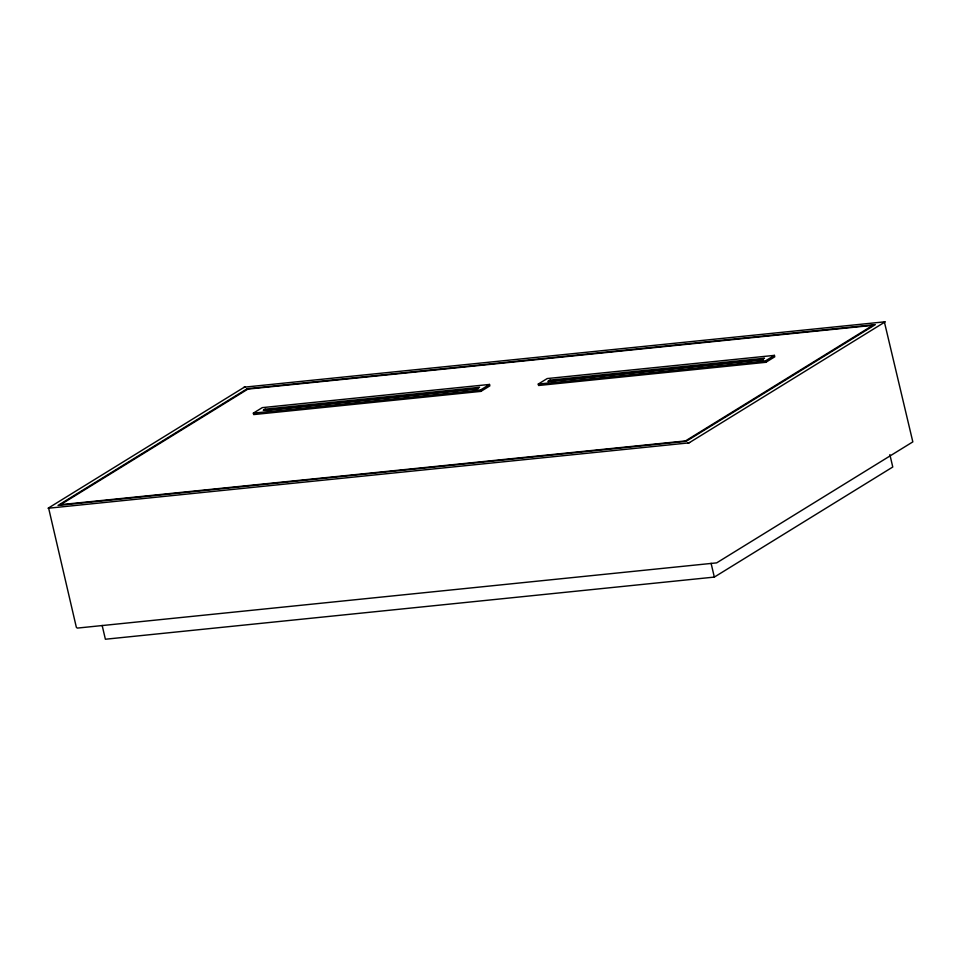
<?xml version="1.0" encoding="UTF-8"?>
<svg xmlns="http://www.w3.org/2000/svg" width="961" height="961" viewBox="0 0 961 961"><rect width="100%" height="100%" fill="white"/><g stroke="black" fill="none" stroke-linecap="round" stroke-linejoin="round"><path stroke-width="1.44" d="M884.36 321.863L912.83 441.88L716.666 562.87L77.276 628.098L76.327 627.233L48.591 507.937M253.356 413.134L262.281 407.632L489.509 384.448L489.846 385.878L480.92 391.379L253.692 414.575L253.356 413.134L480.584 389.95L489.509 384.448M265.104 409.17L263.29 410.299L477.761 388.412L479.575 387.295L265.104 409.17L265.356 410.251L478.338 388.52M538.268 384.064L547.193 378.562L774.422 355.378L774.758 356.807L765.833 362.309L538.604 385.493L538.268 384.064L765.497 360.88L774.422 355.378M548.202 381.217L550.028 380.1L764.488 358.213L762.674 359.342L548.202 381.217L548.455 382.298M102.154 625.443L105.386 639.233L714.323 577.093L892.769 467.01L889.862 454.613M243.806 387.499L245.295 387.079M689.566 442.528L688.076 442.961M551.77 381.024L763.25 359.45M765.497 360.88L765.833 362.309M762.674 359.342L762.926 360.411M711.092 563.314L714.323 577.093M550.028 380.1L550.281 381.181M480.584 389.95L480.92 391.379M244.334 387.175L48.05 508.261L689.037 442.865L885.321 321.767L244.334 387.175M247.181 388.724L58.032 505.414L686.19 441.315L875.339 324.626L247.181 388.724M247.89 389.109L60.519 504.693L685.481 440.931L872.852 325.335L247.89 389.109"/></g></svg>
